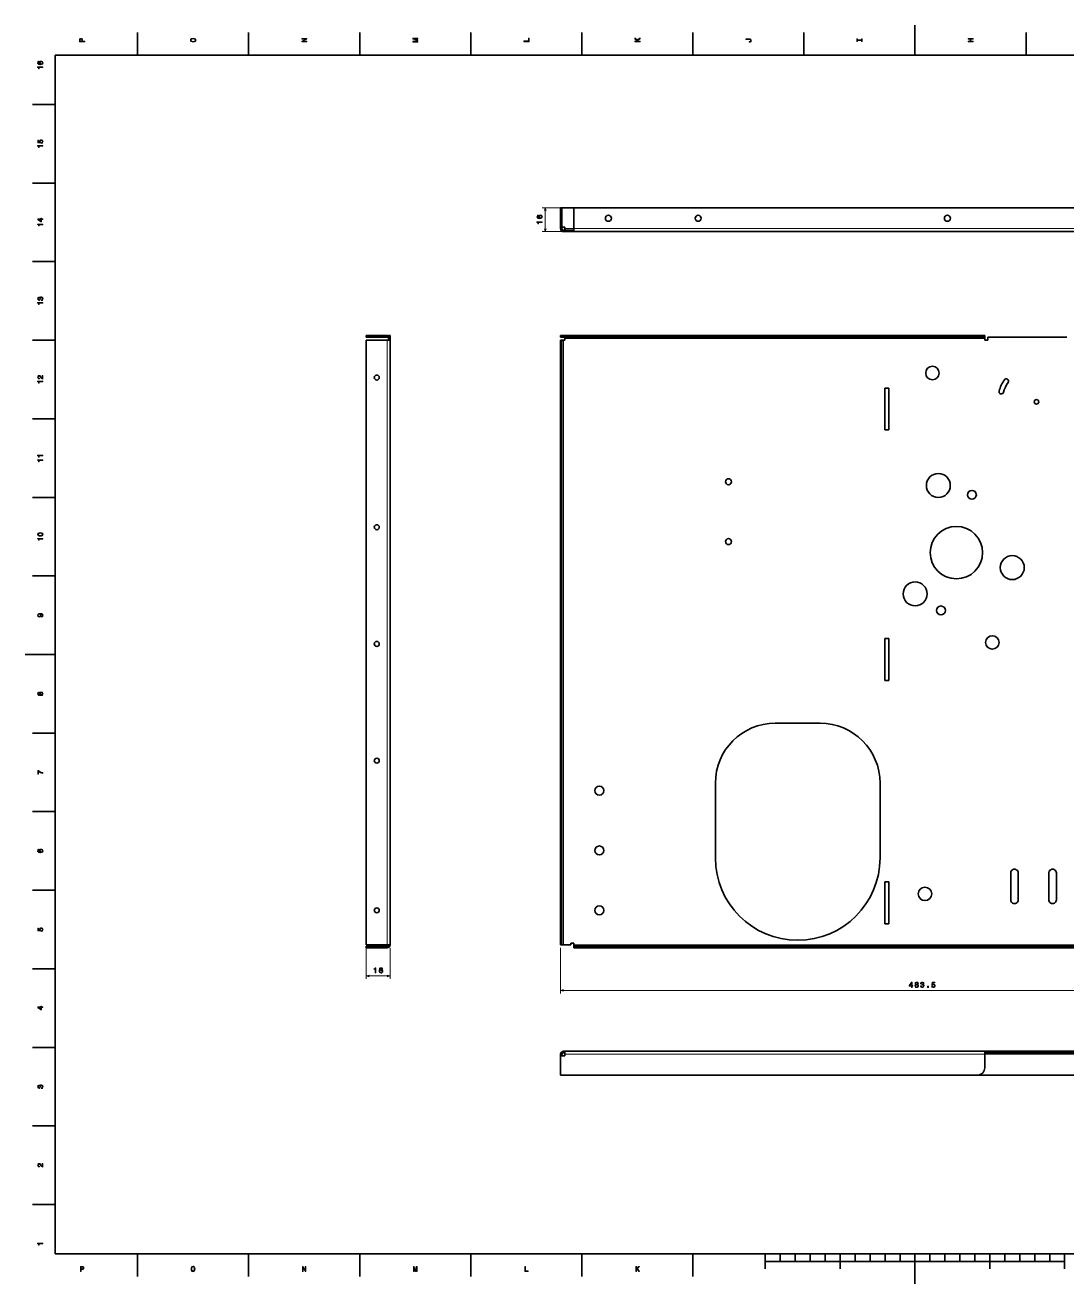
# Model space of a CAD drawing. Extents: x 0 to 1189, y 0 to 841.
# Drawn here: x 0 to 696, y 0 to 841 of the extents above; entities that cross this region are included whole.
import ezdxf

# ---------------------------------------------------------------- set-up
doc = ezdxf.new("R2010")
doc.units = 0

msp = doc.modelspace()

# ---------------------------------------------------------------- linework, layer by layer
at = {"color": 7, "lineweight": 35}
for p, q in [((594.5, 821), (594.5, 841)), ((1169, 821), (20, 821)), ((20, 821), (20, 20)), ((839.152405, 719.061768), (366.652405, 719.061768)), ((839.152405, 703.061523), (366.652405, 703.061523)), ((636.152405, 633.55481), (357.652405, 633.55481)), ((636.152405, 632.55481), (357.652405, 632.55481)), ((643.152405, 632.55481), (695.952393, 632.55481)), ((227.828568, 226.554825), (227.828568, 630.55481)), ((243.828568, 227.554825), (243.828568, 630.55481)), ((357.652405, 226.554825), (357.652405, 630.55481)), ((358.652405, 226.554825), (358.652405, 630.55481)), ((574.352417, 570.55481), (574.352417, 598.55481)), ((576.952393, 598.55481), (576.952393, 570.55481)), ((574.352417, 403.167328), (574.352417, 431.167328)), ((576.952393, 431.167328), (576.952393, 403.167328)), ((20, 420.5), (0, 420.5)), ((501.152405, 374.55481), (531.152405, 374.55481)), ((461.152405, 284.55481), (461.152405, 334.55481)), ((571.152405, 334.55481), (571.152405, 284.55481)), ((574.352417, 240.554825), (574.352417, 268.55481)), ((576.952393, 268.55481), (576.952393, 240.554825)), ((839.152405, 225.554825), (366.652405, 225.554825)), ((839.152405, 224.554825), (366.652405, 224.554825)), ((641.152405, 155.379883), (360.652405, 155.379883)), ((695.952393, 155.379883), (643.152405, 155.379883)), ((643.152405, 154.379883), (695.952393, 154.379883)), ((636.152405, 139.379883), (357.652405, 139.379883)), ((733.952148, 139.379639), (636.1521, 139.379639)), ((20, 20), (1169, 20)), ((594.5, 20), (594.5, 0)), ((494.5, 15), (694.5, 15))]:
    msp.add_line(p, q, dxfattribs=at)
at = {"color": 7, "lineweight": 35, "ltscale": 0.375}
for p, q in [((75.099998, 821), (75.099998, 836)), ((149.300003, 821), (149.300003, 836)), ((223.5, 821), (223.5, 836)), ((297.700012, 821), (297.700012, 836)), ((371.899994, 821), (371.899994, 836)), ((446.100006, 821), (446.100006, 836)), ((520.299988, 821), (520.299988, 836)), ((668.700012, 821), (668.700012, 836)), ((20, 788), (5, 788)), ((20, 735.5), (5, 735.5)), ((20, 683), (5, 683)), ((20, 630.5), (5, 630.5)), ((20, 578), (5, 578)), ((20, 525.5), (5, 525.5)), ((20, 473), (5, 473)), ((20, 368), (5, 368)), ((20, 315.5), (5, 315.5)), ((20, 263), (5, 263)), ((20, 210.5), (5, 210.5)), ((20, 158), (5, 158)), ((20, 105.5), (5, 105.5)), ((20, 53), (5, 53)), ((75.099998, 20), (75.099998, 5)), ((149.300003, 20), (149.300003, 5)), ((223.5, 20), (223.5, 5)), ((297.700012, 20), (297.700012, 5)), ((371.899994, 20), (371.899994, 5)), ((446.100006, 20), (446.100006, 5))]:
    msp.add_line(p, q, dxfattribs=at)
at = {"color": 7, "lineweight": 13, "ltscale": 0.479839}
for p, q in [((364.652405, 719.061768), (345.458832, 719.061768)), ((364.652405, 703.061523), (345.458832, 703.061523))]:
    msp.add_line(p, q, dxfattribs=at)
at = {"color": 7, "lineweight": 13, "ltscale": 0.400006}
msp.add_line((347.458832, 703.061523), (347.458832, 719.061768), dxfattribs=at)
at = {"color": 7, "lineweight": 35, "ltscale": 0.025}
for p, q in [((358.652405, 719.061523), (357.652405, 719.061523)), ((360.652405, 706.061523), (360.652405, 705.061523)), ((360.652405, 705.061523), (360.652405, 704.061523)), ((364.652405, 704.061523), (364.652405, 703.061523)), ((227.828568, 633.55481), (227.828568, 632.55481)), ((240.828568, 633.55481), (241.828568, 633.55481)), ((240.828568, 632.55481), (240.828568, 633.55481)), ((240.828568, 632.55481), (241.828568, 632.55481)), ((243.828568, 633.55481), (242.828568, 633.55481)), ((242.828568, 630.55481), (242.828568, 631.55481)), ((243.828568, 630.55481), (243.828568, 631.55481)), ((357.652405, 632.55481), (357.652405, 633.55481)), ((360.652405, 632.55481), (360.652405, 631.55481)), ((360.652405, 631.55481), (360.652405, 630.55481)), ((641.152405, 632.55481), (641.152405, 633.55481)), ((641.152405, 632.55481), (641.152405, 631.55481)), ((641.152405, 631.55481), (641.152405, 630.55481)), ((358.652405, 630.55481), (357.652405, 630.55481)), ((358.652405, 630.55481), (359.652405, 630.55481)), ((359.652405, 630.55481), (360.652405, 630.55481)), ((243.828568, 226.554825), (243.828568, 227.554825)), ((364.652405, 226.554825), (364.652405, 227.554825)), ((366.652405, 226.554825), (366.652405, 227.554825)), ((227.828323, 224.554825), (227.828323, 225.554825)), ((358.652405, 226.554825), (357.652405, 226.554825)), ((358.652405, 226.554825), (359.652405, 226.554825)), ((366.652405, 226.554825), (366.652405, 225.554825)), ((366.652405, 224.554825), (366.652405, 225.554825)), ((357.652405, 152.379883), (357.652405, 153.379883)), ((358.652405, 153.379883), (358.652405, 152.379883)), ((359.652405, 155.379883), (360.652405, 155.379883)), ((359.652405, 154.379883), (360.652405, 154.379883)), ((360.652405, 152.379883), (360.652405, 153.379883)), ((643.152405, 155.379883), (643.152405, 154.379883))]:
    msp.add_line(p, q, dxfattribs=at)
at = {"color": 7, "lineweight": 35, "ltscale": 0.35}
for p, q in [((357.652405, 719.061523), (357.652405, 705.061523)), ((358.652405, 705.061523), (358.652405, 719.061523)), ((227.828568, 630.55481), (241.828568, 630.55481)), ((227.828568, 226.554825), (241.828568, 226.554825))]:
    msp.add_line(p, q, dxfattribs=at)
at = {"color": 7, "lineweight": 35, "ltscale": 0.2}
msp.add_line((366.65271, 719.061523), (358.65271, 719.061523), dxfattribs=at)
at = {"color": 7, "lineweight": 35, "ltscale": 0.350006}
for p, q in [((366.652405, 719.061768), (366.652405, 705.061523)), ((241.828568, 225.554825), (227.828323, 225.554825)), ((227.828323, 224.554825), (241.828568, 224.554825))]:
    msp.add_line(p, q, dxfattribs=at)
at = {"color": 7, "lineweight": 35, "ltscale": 0.049992}
msp.add_line((360.652405, 706.061523), (358.65271, 706.061523), dxfattribs=at)
at = {"color": 7, "lineweight": 35, "ltscale": 0.125}
for p, q in [((359.652405, 704.061523), (364.652405, 704.061523)), ((359.652405, 703.061523), (364.652405, 703.061523)), ((641.152405, 633.55481), (636.152405, 633.55481)), ((641.152405, 632.55481), (636.152405, 632.55481)), ((359.652405, 226.554825), (364.652405, 226.554825)), ((700.952393, 155.379883), (695.952393, 155.379883)), ((700.952393, 154.379883), (695.952393, 154.379883)), ((504.5, 20), (504.5, 15)), ((514.5, 20), (514.5, 15)), ((524.5, 20), (524.5, 15)), ((534.5, 20), (534.5, 15)), ((554.5, 20), (554.5, 15)), ((564.5, 20), (564.5, 15)), ((574.5, 20), (574.5, 15)), ((584.5, 20), (584.5, 15)), ((604.5, 20), (604.5, 15)), ((614.5, 20), (614.5, 15)), ((624.5, 20), (624.5, 15)), ((634.5, 20), (634.5, 15)), ((654.5, 20), (654.5, 15)), ((664.5, 20), (664.5, 15)), ((674.5, 20), (674.5, 15)), ((684.5, 20), (684.5, 15))]:
    msp.add_line(p, q, dxfattribs=at)
at = {"color": 7, "lineweight": 13, "ltscale": 0.150008}
msp.add_line((366.65271, 705.061523), (360.652405, 705.061523), dxfattribs=at)
at = {"color": 7, "lineweight": 35, "ltscale": 0.05}
for p, q in [((366.652405, 704.061523), (364.652405, 704.061523)), ((366.652405, 703.061523), (364.652405, 703.061523)), ((366.652405, 705.061523), (366.652405, 703.061523)), ((643.152405, 632.55481), (643.152405, 630.55481)), ((243.828568, 630.55481), (241.828568, 630.55481)), ((641.152405, 630.55481), (643.152405, 630.55481)), ((366.652405, 227.554825), (364.652405, 227.554825)), ((243.828568, 226.554825), (241.828568, 226.554825)), ((360.652405, 155.379883), (360.652405, 153.379883)), ((641.152405, 155.379883), (643.152405, 155.379883)), ((641.152405, 155.379883), (641.152405, 153.379883)), ((641.152405, 154.379883), (643.152405, 154.379883))]:
    msp.add_line(p, q, dxfattribs=at)
at = {"color": 7, "lineweight": 13}
for p, q in [((839.152405, 705.061523), (366.652405, 705.061523)), ((641.152405, 631.55481), (360.652405, 631.55481)), ((241.828568, 226.554825), (241.828568, 630.55481)), ((359.652405, 630.55481), (359.652405, 226.554825)), ((227.828568, 224.554825), (227.828568, 203.695374)), ((243.828568, 224.554825), (243.828568, 203.695374)), ((357.652405, 224.554825), (357.652405, 194.034622)), ((839.152405, 226.554825), (366.652405, 226.554825)), ((357.652405, 196.034622), (841.152405, 196.034622)), ((641.152405, 153.379883), (360.652405, 153.379883)), ((728.952148, 153.379883), (641.1521, 153.379883))]:
    msp.add_line(p, q, dxfattribs=at)
at = {"color": 7, "lineweight": 35, "ltscale": 0.325}
for p, q in [((227.828568, 633.55481), (240.828568, 633.55481)), ((227.828568, 632.55481), (240.828568, 632.55481)), ((357.652405, 139.379883), (357.652405, 152.379883))]:
    msp.add_line(p, q, dxfattribs=at)
at = {"color": 7, "lineweight": 35, "ltscale": 0.006697}
msp.add_line((242.828568, 633.55481), (242.828568, 633.286926), dxfattribs=at)
at = {"color": 7, "lineweight": 35, "ltscale": 0.049997}
msp.add_line((243.828568, 633.55481), (243.828568, 631.554932), dxfattribs=at)
at = {"color": 7, "lineweight": 13, "ltscale": 0.025}
for p, q in [((636.152405, 632.55481), (636.152405, 633.55481)), ((695.952393, 154.379883), (695.952393, 155.379883))]:
    msp.add_line(p, q, dxfattribs=at)
at = {"color": 7, "lineweight": 35, "ltscale": 0.0125}
for p, q in [((574.352417, 598.55481), (574.852417, 598.55481)), ((576.452393, 598.55481), (576.952393, 598.55481)), ((574.852417, 570.55481), (574.352417, 570.55481)), ((576.952393, 570.55481), (576.452393, 570.55481)), ((574.352417, 431.167328), (574.852417, 431.167328)), ((576.452393, 431.167328), (576.952393, 431.167328)), ((574.852417, 403.167328), (574.352417, 403.167328)), ((576.952393, 403.167328), (576.452393, 403.167328)), ((574.352417, 268.55481), (574.852417, 268.55481)), ((576.452393, 268.55481), (576.952393, 268.55481)), ((574.852417, 240.554825), (574.352417, 240.554825)), ((576.952393, 240.554825), (576.452393, 240.554825))]:
    msp.add_line(p, q, dxfattribs=at)
at = {"color": 7, "lineweight": 35, "ltscale": 0.039999}
for p, q in [((574.852417, 598.55481), (576.452393, 598.55481)), ((576.452393, 570.55481), (574.852417, 570.55481)), ((574.852417, 431.167328), (576.452393, 431.167328)), ((576.452393, 403.167328), (574.852417, 403.167328)), ((574.852417, 268.55481), (576.452393, 268.55481)), ((576.452393, 240.554825), (574.852417, 240.554825))]:
    msp.add_line(p, q, dxfattribs=at)
at = {"color": 7, "lineweight": 35, "ltscale": 0.45}
for p, q in [((658.452393, 256.55481), (658.452393, 274.55481)), ((663.452393, 256.55481), (663.452393, 274.55481)), ((683.952393, 256.55481), (683.952393, 274.55481)), ((688.952393, 256.55481), (688.952393, 274.55481))]:
    msp.add_line(p, q, dxfattribs=at)
at = {"color": 7, "lineweight": 13, "ltscale": 0.4}
msp.add_line((227.828568, 205.695374), (243.828568, 205.695374), dxfattribs=at)
at = {"color": 7, "lineweight": 35, "ltscale": 0.075}
msp.add_line((360.652405, 152.379883), (357.652405, 152.379883), dxfattribs=at)
at = {"color": 7, "lineweight": 35, "ltscale": 0.225}
msp.add_line((641.152405, 144.379883), (641.152405, 153.379883), dxfattribs=at)
at = {"color": 7, "lineweight": 35, "ltscale": 0.25}
for p, q in [((494.5, 20), (494.5, 10)), ((544.5, 20), (544.5, 10)), ((644.5, 20), (644.5, 10)), ((694.5, 20), (694.5, 10))]:
    msp.add_line(p, q, dxfattribs=at)
at = {"color": 7, "lineweight": 13}
for points in [[(39.833214, 829.935913), (39.833214, 830.399841), (38.355549, 830.399841), (38.355549, 830.914246), (38.330334, 831.433716), (38.15382, 831.84729), (37.810879, 832.114563), (37.341858, 832.205322), (36.908142, 832.134705), (36.59042, 831.932983), (36.398777, 831.600159), (36.333214, 831.14624), (36.333214, 829.935913)], [(36.761887, 831.020203), (36.792149, 831.322754), (36.88797, 831.544678), (37.064484, 831.675781), (37.341858, 831.721191), (37.634365, 831.670776), (37.810879, 831.534607), (37.901657, 831.302612), (37.926872, 830.984863), (37.926872, 830.399841), (36.761887, 830.399841)], [(112.283211, 829.703918), (113.069954, 829.794678), (113.649925, 830.056946), (114.007996, 830.465454), (114.129036, 831), (114.007996, 831.529541), (113.649925, 831.943115), (113.069954, 832.200317), (112.283211, 832.296143), (111.501511, 832.200317), (111.183784, 832.089355), (110.921539, 831.943115), (110.563469, 831.529541), (110.472694, 831.277405), (110.437393, 831), (110.563469, 830.460388), (110.916496, 830.05188), (111.496468, 829.794678)], [(112.283211, 830.188049), (111.672981, 830.24353), (111.224136, 830.409973), (110.951797, 830.667175), (110.85598, 831), (110.951797, 831.32782), (111.229179, 831.585022), (111.678024, 831.751465), (112.283211, 831.811951), (112.89344, 831.751465), (113.342285, 831.585022), (113.614624, 831.32782), (113.705399, 831), (113.614624, 830.667175), (113.342285, 830.409973), (112.898483, 830.24353)], [(188.2332, 829.850159), (188.2332, 830.268738), (185.363602, 830.268738), (188.2332, 831.610229), (188.2332, 832.149841), (184.7332, 832.149841), (184.7332, 831.726257), (187.602798, 831.726257), (184.7332, 830.399841), (184.7332, 829.850159)], [(262.433228, 829.739197), (262.433228, 830.127502), (259.255981, 830.127502), (262.433228, 830.783142), (262.433228, 831.216858), (259.255981, 831.867432), (262.433228, 831.867432), (262.433228, 832.260803), (258.933228, 832.260803), (258.933228, 831.645569), (262.019684, 831), (258.933228, 830.359497), (258.933228, 829.739197)], [(336.633209, 829.976257), (336.633209, 832.225525), (336.209564, 832.225525), (336.209564, 830.440186), (333.133209, 830.440186), (333.133209, 829.976257)], [(410.833221, 829.90564), (410.833221, 830.369629), (409.587555, 830.369629), (409.143738, 830.783142), (410.833221, 831.958191), (410.833221, 832.523071), (408.805847, 831.110962), (407.333221, 832.482727), (407.333221, 831.867432), (408.952087, 830.369629), (407.333221, 830.369629), (407.333221, 829.90564)], [(483.873291, 831.403442), (484.24649, 831.368164), (484.503693, 831.262268), (484.660034, 831.04541), (484.705414, 830.712524), (484.660034, 830.384705), (484.513794, 830.167847), (484.256592, 830.041809), (483.883392, 830.00647), (483.631226, 830.016602), (483.631226, 829.562683), (483.888428, 829.552612), (484.448212, 829.613098), (484.836548, 829.819885), (485.053406, 830.177979), (485.129059, 830.70752), (485.053406, 831.231995), (484.836548, 831.590088), (484.453278, 831.796814), (483.893463, 831.862427), (481.533234, 831.862427), (481.533234, 831.403442)], [(558.80957, 830.768005), (558.80957, 830.122498), (559.233215, 830.122498), (559.233215, 831.877502), (558.80957, 831.877502), (558.80957, 831.231995), (556.15686, 831.231995), (556.15686, 831.877502), (555.733215, 831.877502), (555.733215, 830.122498), (556.15686, 830.122498), (556.15686, 830.768005)], [(633.433167, 829.829956), (633.433167, 830.299011), (631.789063, 830.299011), (631.789063, 831.700989), (633.433167, 831.700989), (633.433167, 832.164978), (629.933167, 832.164978), (629.933167, 831.700989), (631.360413, 831.700989), (631.360413, 830.299011), (629.933167, 830.299011), (629.933167, 829.829956)], [(9.276297, 816.978394), (8.867795, 816.882568), (8.565202, 816.660706), (8.373559, 816.317749), (8.307997, 815.873962), (8.3433, 815.576355), (8.43912, 815.319153), (8.595461, 815.092224), (8.817363, 814.900574), (9.09474, 814.749268), (9.432636, 814.638367), (9.831052, 814.567749), (10.279899, 814.547546), (10.996037, 814.628235), (11.51549, 814.875366), (11.82817, 815.273804), (11.934077, 815.818481), (11.8433, 816.307678), (11.606268, 816.680847), (11.233069, 816.922913), (10.759006, 817.008667), (10.279899, 816.922913), (9.911743, 816.690918), (9.679755, 816.332886), (9.599063, 815.889038), (9.699927, 815.409973), (9.987391, 815.05188), (9.432636, 815.127563), (9.034222, 815.28894), (8.79719, 815.536011), (8.716498, 815.878967), (8.756845, 816.131165), (8.862752, 816.322754), (9.039265, 816.448853), (9.276297, 816.514404)], [(10.764049, 816.51947), (11.081772, 816.463989), (11.323847, 816.322754), (11.48523, 816.095825), (11.535663, 815.813416), (11.48523, 815.515869), (11.32889, 815.28894), (11.086815, 815.142639), (10.769092, 815.09729), (10.456412, 815.147705), (10.21938, 815.28894), (10.068084, 815.520935), (10.012608, 815.833557), (10.068084, 816.105896), (10.214337, 816.322754), (10.451368, 816.463989)], [(11.833213, 812.641235), (11.833213, 813.100159), (8.307997, 813.100159), (8.307997, 812.757202), (8.615634, 812.666443), (8.822406, 812.484863), (8.943443, 812.20752), (8.983789, 811.824219), (9.341859, 811.824219), (9.341859, 812.641235)], [(11.833213, 760.141235), (11.833213, 760.600159), (8.307997, 760.600159), (8.307997, 760.257202), (8.615634, 760.166443), (8.822406, 759.984863), (8.943443, 759.70752), (8.983789, 759.324219), (9.341859, 759.324219), (9.341859, 760.141235)], [(10.920389, 762.017334), (11.333934, 762.128235), (11.6567, 762.375366), (11.858429, 762.738464), (11.934077, 763.202454), (11.8433, 763.711853), (11.596181, 764.110229), (11.202809, 764.362427), (10.698487, 764.458252), (10.229466, 764.372498), (9.861311, 764.130432), (9.624279, 763.752197), (9.538545, 763.263), (9.599063, 762.884766), (9.76549, 762.592224), (8.822406, 762.733459), (8.822406, 764.266602), (8.408861, 764.266602), (8.408861, 762.395569), (10.26477, 762.118164), (10.26477, 762.521606), (10.027738, 762.814148), (9.942002, 763.187317), (9.997478, 763.510071), (10.158861, 763.757202), (10.405979, 763.913574), (10.723703, 763.969055), (11.041427, 763.913574), (11.288545, 763.752197), (11.444884, 763.505066), (11.50036, 763.187317), (11.465057, 762.920044), (11.349063, 762.713257), (11.167507, 762.561951), (10.920389, 762.486328)], [(11.833213, 707.641235), (11.833213, 708.100159), (8.307997, 708.100159), (8.307997, 707.757202), (8.615634, 707.666443), (8.822406, 707.484863), (8.943443, 707.20752), (8.983789, 706.824219), (9.341859, 706.824219), (9.341859, 707.641235)], [(11.833213, 711.04541), (11.833213, 711.499268), (10.965778, 711.499268), (10.965778, 711.998596), (10.56232, 711.998596), (10.56232, 711.499268), (8.408861, 711.499268), (8.408861, 711.040344), (10.521974, 709.507202), (10.965777, 709.507202), (10.965778, 711.04541)], [(10.56232, 709.930847), (8.993876, 711.04541), (10.56232, 711.04541)], [(342.901917, 714.140015), (342.493408, 714.044189), (342.190826, 713.822327), (341.999176, 713.47937), (341.933594, 713.035583), (341.968933, 712.738037), (342.064758, 712.480835), (342.221069, 712.253845), (342.442993, 712.062195), (342.720337, 711.91095), (343.058258, 711.799988), (343.456665, 711.72937), (343.905518, 711.709229), (344.621643, 711.789917), (345.141113, 712.036987), (345.453796, 712.435425), (345.559692, 712.980103), (345.468933, 713.469299), (345.231873, 713.842468), (344.858704, 714.084534), (344.384644, 714.170288), (343.905518, 714.084534), (343.537354, 713.852539), (343.305359, 713.494507), (343.22467, 713.050659), (343.325562, 712.571594), (343.613007, 712.213501), (343.058258, 712.289185), (342.659851, 712.450562), (342.422791, 712.697693), (342.342102, 713.040588), (342.382446, 713.292786), (342.488373, 713.484436), (342.664886, 713.610474), (342.901917, 713.676025)], [(345.458832, 709.102844), (345.458832, 709.561768), (341.933594, 709.561768), (341.933594, 709.218872), (342.241272, 709.128052), (342.448029, 708.946533), (342.569061, 708.669128), (342.609406, 708.285828), (342.967468, 708.285828), (342.967468, 709.102844)], [(344.389648, 713.681091), (344.707397, 713.62561), (344.949463, 713.484436), (345.11084, 713.257446), (345.161285, 712.975037), (345.11084, 712.67749), (344.954529, 712.450562), (344.712433, 712.304321), (344.394714, 712.258911), (344.082031, 712.309326), (343.845001, 712.450562), (343.693695, 712.682556), (343.638245, 712.995239), (343.693695, 713.267578), (343.839966, 713.484436), (344.076965, 713.62561)], [(10.733789, 656.997131), (10.769092, 656.997131), (11.253242, 657.07782), (11.616354, 657.31488), (11.848343, 657.688049), (11.934077, 658.182312), (11.848343, 658.706787), (11.626441, 659.100159), (11.273415, 659.352295), (10.819525, 659.443115), (10.521974, 659.402771), (10.279899, 659.291809), (10.0933, 659.110229), (9.957132, 658.868164), (9.684798, 659.195984), (9.251081, 659.311951), (8.857709, 659.236328), (8.560158, 659.01947), (8.373559, 658.666443), (8.307997, 658.182312), (8.388688, 657.728394), (8.610591, 657.380432), (8.963616, 657.153442), (9.432636, 657.07782), (9.467939, 657.07782), (9.467939, 657.526672), (9.145173, 657.567017), (8.913184, 657.69812), (8.771974, 657.909973), (8.721541, 658.20752), (8.761888, 658.469727), (8.867795, 658.661377), (9.039265, 658.777405), (9.271254, 658.822754), (9.518372, 658.777405), (9.684798, 658.656372), (9.785663, 658.444519), (9.815922, 658.157043), (9.810879, 657.960388), (10.209293, 657.960388), (10.199207, 658.20752), (10.244596, 658.525208), (10.365634, 658.762268), (10.56232, 658.903442), (10.819524, 658.953918), (11.112032, 658.898438), (11.32889, 658.752197), (11.465057, 658.520203), (11.510447, 658.212524), (11.460014, 657.894836), (11.308718, 657.662842), (11.066643, 657.516602), (10.733789, 657.461121)], [(11.833213, 655.141235), (11.833213, 655.600159), (8.307997, 655.600159), (8.307997, 655.257202), (8.615634, 655.166443), (8.822406, 654.984863), (8.943443, 654.70752), (8.983789, 654.324219), (9.341859, 654.324219), (9.341859, 655.141235)], [(11.833213, 604.537476), (11.833213, 606.943115), (11.399495, 606.943115), (11.399495, 605.041809), (11.162464, 605.147705), (10.965778, 605.329285), (10.607709, 605.889038), (10.456412, 606.186584), (10.239553, 606.51947), (9.987391, 606.75647), (9.689841, 606.892639), (9.351945, 606.943115), (8.928314, 606.857361), (8.595461, 606.6203), (8.383645, 606.257202), (8.307997, 605.788208), (8.393732, 605.304077), (8.630763, 604.935913), (9.009006, 604.698853), (9.508285, 604.618164), (9.57889, 604.618164), (9.57889, 605.077087), (9.538545, 605.077087), (9.195605, 605.122498), (8.943443, 605.258667), (8.782061, 605.475525), (8.726584, 605.763), (8.777017, 606.055481), (8.903098, 606.272339), (9.099784, 606.413574), (9.346902, 606.463989), (9.57889, 606.428711), (9.775576, 606.332886), (9.947046, 606.171509), (10.098343, 605.949585), (10.259726, 605.652039), (10.572406, 605.157776), (10.905259, 604.809814), (11.308718, 604.603027), (11.818084, 604.537476)], [(11.833213, 602.641235), (11.833213, 603.100159), (8.307997, 603.100159), (8.307997, 602.757202), (8.615634, 602.666443), (8.822406, 602.484863), (8.943443, 602.20752), (8.983789, 601.824219), (9.341859, 601.824219), (9.341859, 602.641235)], [(11.833213, 553.177246), (11.833213, 553.636169), (8.307997, 553.636169), (8.307997, 553.293213), (8.615634, 553.202454), (8.822406, 553.020935), (8.943443, 552.74353), (8.983789, 552.360229), (9.341859, 552.360229), (9.341859, 553.177246)], [(11.833213, 550.141235), (11.833213, 550.600159), (8.307997, 550.600159), (8.307997, 550.257202), (8.615634, 550.166443), (8.822406, 549.984863), (8.943443, 549.70752), (8.983789, 549.324219), (9.341859, 549.324219), (9.341859, 550.141235)], [(10.123559, 499.552612), (10.915345, 499.628265), (11.480187, 499.865295), (11.823127, 500.24353), (11.934077, 500.768036), (11.823127, 501.287476), (11.480187, 501.66571), (10.915346, 501.897705), (10.123559, 501.978394), (9.336816, 501.897705), (9.024136, 501.80188), (8.766931, 501.66571), (8.423991, 501.287476), (8.307997, 500.768036), (8.423991, 500.24353), (8.771974, 499.865295), (9.336815, 499.628265)], [(11.833213, 497.641235), (11.833213, 498.100159), (8.307997, 498.100159), (8.307997, 497.757202), (8.615634, 497.666443), (8.822406, 497.484894), (8.943443, 497.20752), (8.983789, 496.824219), (9.341859, 496.824219), (9.341859, 497.641235)], [(10.123559, 500.036743), (9.513329, 500.077087), (9.074568, 500.203186), (8.817363, 500.430115), (8.726584, 500.768036), (8.817363, 501.100891), (9.074568, 501.32782), (9.513329, 501.453888), (10.123559, 501.494263), (10.738832, 501.453888), (11.177593, 501.32782), (11.434798, 501.100891), (11.520533, 500.768036), (11.434798, 500.430115), (11.177593, 500.203186), (10.738832, 500.077087)], [(10.965777, 445.539642), (11.364193, 445.615265), (11.671829, 445.832153), (11.863472, 446.175079), (11.934077, 446.628967), (11.898775, 446.926514), (11.807997, 447.193817), (11.651657, 447.420746), (11.429755, 447.612396), (11.152377, 447.763702), (10.809438, 447.874634), (10.416066, 447.940216), (9.962175, 447.965424), (9.251081, 447.8797), (8.731628, 447.632568), (8.418948, 447.239197), (8.307997, 446.699585), (8.398775, 446.205353), (8.64085, 445.832153), (9.014049, 445.590057), (9.483068, 445.509369), (9.967218, 445.590057), (10.335374, 445.827087), (10.567363, 446.180115), (10.643011, 446.628967), (10.54719, 447.103027), (10.254683, 447.46109), (10.814481, 447.380402), (11.212896, 447.219025), (11.449927, 446.971893), (11.525576, 446.634003), (11.490273, 446.371765), (11.379322, 446.180115), (11.202809, 446.054047), (10.965777, 446.003601)], [(9.478025, 445.998566), (9.165345, 446.049011), (8.918227, 446.190216), (8.761888, 446.412109), (8.706411, 446.699585), (8.761888, 446.997131), (8.918227, 447.22406), (9.160302, 447.365265), (9.472982, 447.420746), (9.790706, 447.365265), (10.027738, 447.22406), (10.173991, 446.992096), (10.224423, 446.684448), (10.173991, 446.407074), (10.027738, 446.190216), (9.795749, 446.049011)], [(9.947045, 393.624634), (10.088256, 393.367432), (10.284942, 393.190918), (10.532061, 393.079987), (10.829611, 393.044678), (11.278458, 393.125366), (11.626441, 393.357361), (11.848343, 393.735596), (11.934077, 394.25), (11.848343, 394.759369), (11.626441, 395.137604), (11.278458, 395.369598), (10.829611, 395.455353), (10.532061, 395.414978), (10.284942, 395.309082), (10.088256, 395.127533), (9.947045, 394.875366), (9.826009, 395.077087), (9.659582, 395.218292), (9.457852, 395.304047), (9.210734, 395.33429), (8.852665, 395.253601), (8.565202, 395.041779), (8.378602, 394.698853), (8.307997, 394.25), (8.378602, 393.796112), (8.565202, 393.453186), (8.852665, 393.236328), (9.210734, 393.160675), (9.457852, 393.185883), (9.659582, 393.271606)], [(9.251081, 393.639771), (9.029179, 393.680115), (8.857709, 393.801147), (8.751801, 393.992798), (8.711455, 394.25), (8.751801, 394.502167), (8.857709, 394.693817), (9.029179, 394.81485), (9.251081, 394.860229), (9.478025, 394.81485), (9.654538, 394.693817), (9.770533, 394.502167), (9.805836, 394.25), (9.76549, 393.992798), (9.654538, 393.801147), (9.478025, 393.680115)], [(10.819524, 393.528839), (10.552233, 393.574219), (10.350504, 393.720459), (10.21938, 393.947418), (10.173991, 394.25), (10.21938, 394.547546), (10.350504, 394.774506), (10.552233, 394.920746), (10.819524, 394.971191), (11.106988, 394.920746), (11.323847, 394.774506), (11.465057, 394.547546), (11.510447, 394.25), (11.465057, 393.947418), (11.323847, 393.720459), (11.106988, 393.574219)], [(11.833213, 341.049011), (11.833213, 341.55835), (11.001081, 341.724792), (10.224423, 342.017303), (9.503242, 342.430847), (8.827449, 342.970459), (8.408861, 342.970459), (8.408861, 340.569885), (8.867795, 340.569885), (8.867795, 342.486328), (9.548631, 341.931549), (10.259726, 341.51297), (11.01621, 341.220459)], [(9.276297, 290.460388), (8.867795, 290.364563), (8.565202, 290.14267), (8.373559, 289.799713), (8.307997, 289.355927), (8.3433, 289.05835), (8.43912, 288.801147), (8.595461, 288.574219), (8.817363, 288.382568), (9.09474, 288.231262), (9.432636, 288.120331), (9.831052, 288.049713), (10.279899, 288.029541), (10.996037, 288.110229), (11.51549, 288.357361), (11.82817, 288.755768), (11.934077, 289.300446), (11.8433, 289.789642), (11.606268, 290.162842), (11.233068, 290.404907), (10.759006, 290.490631), (10.279899, 290.404907), (9.911743, 290.172913), (9.679755, 289.81485), (9.599063, 289.371033), (9.699927, 288.891937), (9.987391, 288.533875), (9.432636, 288.609528), (9.034222, 288.770905), (8.79719, 289.018005), (8.716498, 289.360962), (8.756845, 289.613129), (8.862752, 289.804749), (9.039265, 289.930847), (9.276297, 289.996399)], [(10.764049, 290.001434), (11.081772, 289.945984), (11.323847, 289.804749), (11.48523, 289.57782), (11.535663, 289.29541), (11.48523, 288.997833), (11.32889, 288.770905), (11.086815, 288.624634), (10.769092, 288.579254), (10.456411, 288.6297), (10.21938, 288.770905), (10.068083, 289.002899), (10.012608, 289.315582), (10.068083, 289.587891), (10.214336, 289.804749), (10.451368, 289.945984)], [(10.920388, 235.499283), (11.333933, 235.610229), (11.6567, 235.857361), (11.858429, 236.220474), (11.934077, 236.684448), (11.8433, 237.193817), (11.596181, 237.592224), (11.202809, 237.844391), (10.698486, 237.940201), (10.229466, 237.854477), (9.861311, 237.612396), (9.624279, 237.234161), (9.538545, 236.744965), (9.599063, 236.366714), (9.76549, 236.074219), (8.822406, 236.215424), (8.822406, 237.748566), (8.408861, 237.748566), (8.408861, 235.877533), (10.26477, 235.600143), (10.26477, 236.003601), (10.027738, 236.296112), (9.942002, 236.669312), (9.997478, 236.992081), (10.158861, 237.239197), (10.405979, 237.395538), (10.723702, 237.451019), (11.041427, 237.395538), (11.288545, 237.234161), (11.444884, 236.987045), (11.50036, 236.669312), (11.465057, 236.402023), (11.349063, 236.195251), (11.167507, 236.043961), (10.920388, 235.968307)], [(233.869781, 207.695374), (234.328705, 207.695374), (234.328705, 211.220596), (233.985779, 211.220596), (233.894989, 210.912949), (233.71344, 210.706177), (233.436066, 210.585144), (233.052765, 210.5448), (233.052765, 210.186737), (233.869781, 210.186737)], [(238.906952, 210.252289), (238.811127, 210.660797), (238.589233, 210.963379), (238.246292, 211.155029), (237.80249, 211.220596), (237.504944, 211.185287), (237.247726, 211.089462), (237.020782, 210.933121), (236.829132, 210.711227), (236.677856, 210.433853), (236.566895, 210.095947), (236.496292, 209.69754), (236.47612, 209.248688), (236.556808, 208.532547), (236.803925, 208.013092), (237.202332, 207.700424), (237.747009, 207.594513), (238.236206, 207.685287), (238.609406, 207.922318), (238.851471, 208.295517), (238.93721, 208.769577), (238.851471, 209.248688), (238.619492, 209.616852), (238.261414, 209.848831), (237.817612, 209.92952), (237.338501, 209.828659), (236.980438, 209.541199), (237.056091, 210.095947), (237.217468, 210.49437), (237.4646, 210.7314), (237.807526, 210.812088), (238.059692, 210.771744), (238.251343, 210.665833), (238.377411, 210.489319), (238.442978, 210.252289)], [(238.448029, 208.764542), (238.392548, 208.446808), (238.251343, 208.204742), (238.024384, 208.043365), (237.741974, 207.99292), (237.444427, 208.043365), (237.217468, 208.199692), (237.071228, 208.441772), (237.025818, 208.759491), (237.076263, 209.072174), (237.217468, 209.309204), (237.449463, 209.46051), (237.762146, 209.515976), (238.034485, 209.46051), (238.251343, 209.314255), (238.392548, 209.077225)], [(592.207764, 198.034622), (592.661621, 198.034622), (592.661621, 198.902054), (593.160889, 198.902054), (593.160889, 199.305511), (592.661621, 199.305511), (592.661621, 201.458969), (592.202698, 201.458969), (590.669556, 199.345856), (590.669556, 198.902054), (592.207764, 198.902054)], [(591.093201, 199.305511), (592.207764, 200.873962), (592.207764, 199.305511)], [(595.041016, 199.920792), (594.783813, 199.779587), (594.6073, 199.582901), (594.496338, 199.335785), (594.46106, 199.038223), (594.541748, 198.589386), (594.773743, 198.241394), (595.151978, 198.019501), (595.666382, 197.933762), (596.17572, 198.019501), (596.553955, 198.241394), (596.786011, 198.589386), (596.871704, 199.038223), (596.83136, 199.335785), (596.725464, 199.582901), (596.543884, 199.779587), (596.291748, 199.920792), (596.493469, 200.041824), (596.634705, 200.208252), (596.720398, 200.409988), (596.750671, 200.657104), (596.669983, 201.015167), (596.458191, 201.302643), (596.115234, 201.489227), (595.666382, 201.559845), (595.212463, 201.489227), (594.869568, 201.302643), (594.65271, 201.015167), (594.577026, 200.657104), (594.602234, 200.409988), (594.687988, 200.208252)], [(594.94519, 199.048309), (594.990601, 199.315598), (595.136841, 199.517334), (595.36377, 199.648453), (595.666382, 199.693848), (595.963928, 199.648453), (596.190857, 199.517334), (596.337158, 199.315598), (596.387573, 199.048309), (596.337158, 198.760849), (596.190857, 198.543991), (595.963928, 198.402786), (595.666382, 198.357391), (595.36377, 198.402786), (595.136841, 198.543991), (594.990601, 198.760849)], [(595.056152, 200.61676), (595.096497, 200.838654), (595.217529, 201.010132), (595.40918, 201.116028), (595.666382, 201.156387), (595.918518, 201.116028), (596.110168, 201.010132), (596.231201, 200.838654), (596.276611, 200.61676), (596.231201, 200.389816), (596.110168, 200.213303), (595.918518, 200.097305), (595.666382, 200.061996), (595.40918, 200.102356), (595.217529, 200.213303), (595.096497, 200.389816)], [(598.131531, 199.134048), (598.131531, 199.09874), (598.212219, 198.614594), (598.449219, 198.25148), (598.822449, 198.019501), (599.31665, 197.933762), (599.841187, 198.019501), (600.234558, 198.241394), (600.486694, 198.594421), (600.577454, 199.048309), (600.537109, 199.345856), (600.426147, 199.587936), (600.244629, 199.774536), (600.002563, 199.910706), (600.330383, 200.183044), (600.44635, 200.61676), (600.370728, 201.010132), (600.15387, 201.307678), (599.800842, 201.494278), (599.31665, 201.559845), (598.862793, 201.479156), (598.514771, 201.257248), (598.287842, 200.904221), (598.212219, 200.435196), (598.212219, 200.399902), (598.661072, 200.399902), (598.701416, 200.722656), (598.83252, 200.954651), (599.044312, 201.095856), (599.341858, 201.146301), (599.604126, 201.105957), (599.795776, 201.000046), (599.911743, 200.828568), (599.957153, 200.596588), (599.911743, 200.349472), (599.79071, 200.183044), (599.578918, 200.082169), (599.291443, 200.05191), (599.094788, 200.056961), (599.094788, 199.658539), (599.341858, 199.668625), (599.659607, 199.623245), (599.896606, 199.502197), (600.037842, 199.305511), (600.088257, 199.048309), (600.032837, 198.755798), (599.886536, 198.53894), (599.654541, 198.402786), (599.346924, 198.357391), (599.029175, 198.407822), (598.797241, 198.559113), (598.65094, 198.801193), (598.595459, 199.134048)], [(602.790466, 198.034622), (603.486389, 198.034622), (603.486389, 198.786072), (602.790466, 198.786072)], [(605.623718, 198.947449), (605.73468, 198.533905), (605.981812, 198.211136), (606.34491, 198.009399), (606.808899, 197.933762), (607.318237, 198.024536), (607.716675, 198.271652), (607.968811, 198.665024), (608.064636, 199.169342), (607.978882, 199.638367), (607.736816, 200.006531), (607.358582, 200.243561), (606.869385, 200.329285), (606.49115, 200.268768), (606.198669, 200.102356), (606.339844, 201.045425), (607.872986, 201.045425), (607.872986, 201.458969), (606.001953, 201.458969), (605.724609, 199.603073), (606.128052, 199.603073), (606.420532, 199.840103), (606.793762, 199.925842), (607.116516, 199.870361), (607.363647, 199.708969), (607.519958, 199.461853), (607.575439, 199.144135), (607.519958, 198.826416), (607.358582, 198.579285), (607.11145, 198.422958), (606.793762, 198.367477), (606.526489, 198.402786), (606.319702, 198.518768), (606.168396, 198.700333), (606.092773, 198.947449)], [(11.833213, 184.52739), (11.833213, 184.981277), (10.965777, 184.981277), (10.965777, 185.48056), (10.56232, 185.48056), (10.56232, 184.981277), (8.408861, 184.981277), (8.408861, 184.522339), (10.521974, 182.989197), (10.965777, 182.989197), (10.965777, 184.52739)], [(10.56232, 183.412827), (8.993876, 184.52739), (10.56232, 184.52739)], [(10.733789, 130.479111), (10.769092, 130.479111), (11.253242, 130.559799), (11.616354, 130.796829), (11.848343, 131.170029), (11.934077, 131.664276), (11.848343, 132.188766), (11.626441, 132.582138), (11.273415, 132.834305), (10.819524, 132.925079), (10.521974, 132.884735), (10.279899, 132.773788), (10.093299, 132.592224), (9.957132, 132.350143), (9.684798, 132.677963), (9.251081, 132.793961), (8.857709, 132.718307), (8.560158, 132.50145), (8.373559, 132.148422), (8.307997, 131.664276), (8.388688, 131.210388), (8.610591, 130.862396), (8.963616, 130.635452), (9.432636, 130.559799), (9.467939, 130.559799), (9.467939, 131.008652), (9.145173, 131.048996), (8.913184, 131.180115), (8.771974, 131.391937), (8.721541, 131.689484), (8.761888, 131.951736), (8.867795, 132.143372), (9.039265, 132.259369), (9.271254, 132.304764), (9.518372, 132.259369), (9.684798, 132.138336), (9.785663, 131.926514), (9.815922, 131.639053), (9.810879, 131.442368), (10.209293, 131.442368), (10.199207, 131.689484), (10.244596, 132.007217), (10.365634, 132.244247), (10.56232, 132.385452), (10.819524, 132.435883), (11.112031, 132.380417), (11.32889, 132.234161), (11.465057, 132.002167), (11.510447, 131.694534), (11.460014, 131.376801), (11.308717, 131.144821), (11.066642, 130.998566), (10.733789, 130.943085)], [(11.833213, 78.019447), (11.833213, 80.425072), (11.399495, 80.425072), (11.399495, 78.523773), (11.162463, 78.629684), (10.965777, 78.811241), (10.607709, 79.371033), (10.456411, 79.668587), (10.239552, 80.001442), (9.987391, 80.238472), (9.689841, 80.374641), (9.351945, 80.425072), (8.928314, 80.339333), (8.595461, 80.102303), (8.383645, 79.739189), (8.307997, 79.270172), (8.393732, 78.786018), (8.630763, 78.41787), (9.009006, 78.180832), (9.508285, 78.100143), (9.57889, 78.100143), (9.57889, 78.559074), (9.538545, 78.559074), (9.195605, 78.604462), (8.943443, 78.740631), (8.782061, 78.957489), (8.726584, 79.244957), (8.777017, 79.53746), (8.903098, 79.754318), (9.099784, 79.895531), (9.346902, 79.945961), (9.57889, 79.91066), (9.775576, 79.814842), (9.947045, 79.653458), (10.098343, 79.431557), (10.259726, 79.134003), (10.572406, 78.639771), (10.905259, 78.291786), (11.308717, 78.085014), (11.818083, 78.019447)], [(11.833213, 26.659222), (11.833213, 27.118156), (8.307997, 27.118156), (8.307997, 26.775217), (8.615634, 26.684439), (8.822406, 26.502882), (8.943443, 26.225506), (8.983789, 25.84222), (9.341859, 25.84222), (9.341859, 26.659222)], [(36.935879, 8.166786), (37.399853, 8.166786), (37.399853, 9.644452), (37.914265, 9.644452), (38.433716, 9.669668), (38.84726, 9.846181), (39.114552, 10.18912), (39.20533, 10.65814), (39.134724, 11.091858), (38.932995, 11.409582), (38.600143, 11.601224), (38.146252, 11.666786), (36.935879, 11.666786)], [(38.020172, 11.238111), (38.322765, 11.207852), (38.544666, 11.112031), (38.675793, 10.935518), (38.72118, 10.65814), (38.670746, 10.365633), (38.53458, 10.18912), (38.302593, 10.098343), (37.984867, 10.073126), (37.399853, 10.073126), (37.399853, 11.238111)], [(110.903885, 9.916786), (110.994667, 9.130043), (111.256912, 8.550072), (111.665413, 8.192002), (112.199997, 8.070965), (112.729538, 8.192002), (113.143082, 8.550072), (113.400284, 9.130043), (113.496101, 9.916786), (113.400284, 10.698486), (113.28933, 11.01621), (113.143082, 11.278458), (112.729538, 11.636527), (112.477371, 11.727304), (112.199997, 11.762608), (111.66037, 11.636527), (111.251869, 11.283501), (110.994667, 10.703529)], [(111.388039, 9.916786), (111.443512, 10.527017), (111.60994, 10.975864), (111.867142, 11.248199), (112.199997, 11.34402), (112.527802, 11.248199), (112.785011, 10.970821), (112.951439, 10.521974), (113.011955, 9.916786), (112.951439, 9.306556), (112.785011, 8.857708), (112.527802, 8.585374), (112.199997, 8.494596), (111.867142, 8.585374), (111.60994, 8.857708), (111.443512, 9.301513)], [(185.250137, 8.166786), (185.668732, 8.166786), (185.668732, 11.036383), (187.010223, 8.166786), (187.54985, 8.166786), (187.54985, 11.666786), (187.126221, 11.666786), (187.126221, 8.79719), (185.79985, 11.666786), (185.250137, 11.666786)], [(259.339203, 8.166786), (259.727539, 8.166786), (259.727539, 11.34402), (260.383148, 8.166786), (260.816864, 8.166786), (261.467438, 11.34402), (261.467438, 8.166786), (261.860809, 8.166786), (261.860809, 11.666786), (261.245544, 11.666786), (260.600006, 8.580331), (259.959534, 11.666786), (259.339203, 11.666786)], [(333.776215, 8.166786), (336.025513, 8.166786), (336.025513, 8.590417), (334.240204, 8.590417), (334.240204, 11.666786), (333.776215, 11.666786)], [(407.90564, 8.166786), (408.369598, 8.166786), (408.369598, 9.412463), (408.783142, 9.856268), (409.958221, 8.166786), (410.523071, 8.166786), (409.110962, 10.194164), (410.482727, 11.666786), (409.867432, 11.666786), (408.369598, 10.04791), (408.369598, 11.666786), (407.90564, 11.666786)]]:
    msp.add_lwpolyline(points, close=True, dxfattribs=at)
for points in [[(347.976471, 717.129883), (347.458832, 719.061768), (346.941193, 717.129883)], [(346.941193, 704.993408), (347.458832, 703.061523), (347.976471, 704.993408)], [(229.760422, 206.213013), (227.828568, 205.695374), (229.760422, 205.177734)], [(241.896713, 205.177734), (243.828568, 205.695374), (241.896713, 206.213013)], [(359.584259, 196.552261), (357.652405, 196.034622), (359.584259, 195.516983)]]:
    msp.add_lwpolyline(points, dxfattribs=at)
at = {"color": 7, "lineweight": 35}
for centre, radius in [((389.652405, 711.961548), 2), ((449.652405, 711.961548), 2), ((616.152405, 711.961548), 2), ((234.928558, 605.55481), 1.65), ((606.152222, 608.55481), 4.5), ((675.658081, 589.323669), 1.5), ((610.11731, 533.470398), 8), ((469.902405, 535.944214), 2), ((632.505188, 527.191833), 3), ((234.928558, 505.55481), 1.65), ((622.152405, 488.55481), 17.5), ((469.902405, 495.944214), 2), ((659.516785, 478.54306), 8), ((594.575256, 460.977661), 8), ((611.799622, 449.917786), 3), ((234.928558, 427.55481), 1.65), ((646.152588, 428.55481), 4.5), ((234.928558, 349.55481), 1.65), ((383.652405, 329.55481), 3), ((383.652405, 289.55481), 3), ((601.152588, 260.55481), 4.5), ((383.652405, 249.554825), 3), ((234.928558, 249.554825), 1.65)]:
    msp.add_circle(centre, radius, dxfattribs=at)
for centre, radius, start, end in [((359.652405, 705.061523), 2, 180.000005, 269.999997), ((359.652405, 705.061523), 1, 180.000005, 269.999997), ((241.828568, 631.55481), 2, 0, 90.000003), ((241.828568, 631.55481), 1, 0, 90.000003), ((675.700439, 589.30365), 26.019297, 145.691364, 163.851361), ((675.695557, 589.305969), 23.013955, 145.691364, 163.851361), ((655.446533, 603.123596), 1.500319, 325.684208, 145.667786), ((652.148804, 596.123657), 1.500114, 163.869967, 343.868227), ((501.15271, 334.554535), 40.000301, 90.000433, 179.999568), ((531.1521, 334.554535), 40.000301, 0.000431, 89.999565), ((516.152405, 284.554993), 55, 180.000173, 359.99983), ((660.952393, 274.55481), 2.5, 0, 180.000005), ((686.452393, 274.55481), 2.5, 360, 180.000005), ((660.952393, 256.55481), 2.5, 179.999995, 360), ((686.452393, 256.55481), 2.5, 179.999995, 360), ((241.828568, 226.554825), 2, 269.999997, 360), ((241.828568, 226.554825), 1, 269.999997, 360), ((359.652405, 153.379883), 2, 90.000003, 180.000005), ((359.652405, 153.379883), 1, 90.000003, 180.000005), ((636.1521, 144.380188), 5.000439, 270.003706, 359.996331)]:
    msp.add_arc(centre, radius, start, end, dxfattribs=at)

doc.saveas('drawing.dxf')
